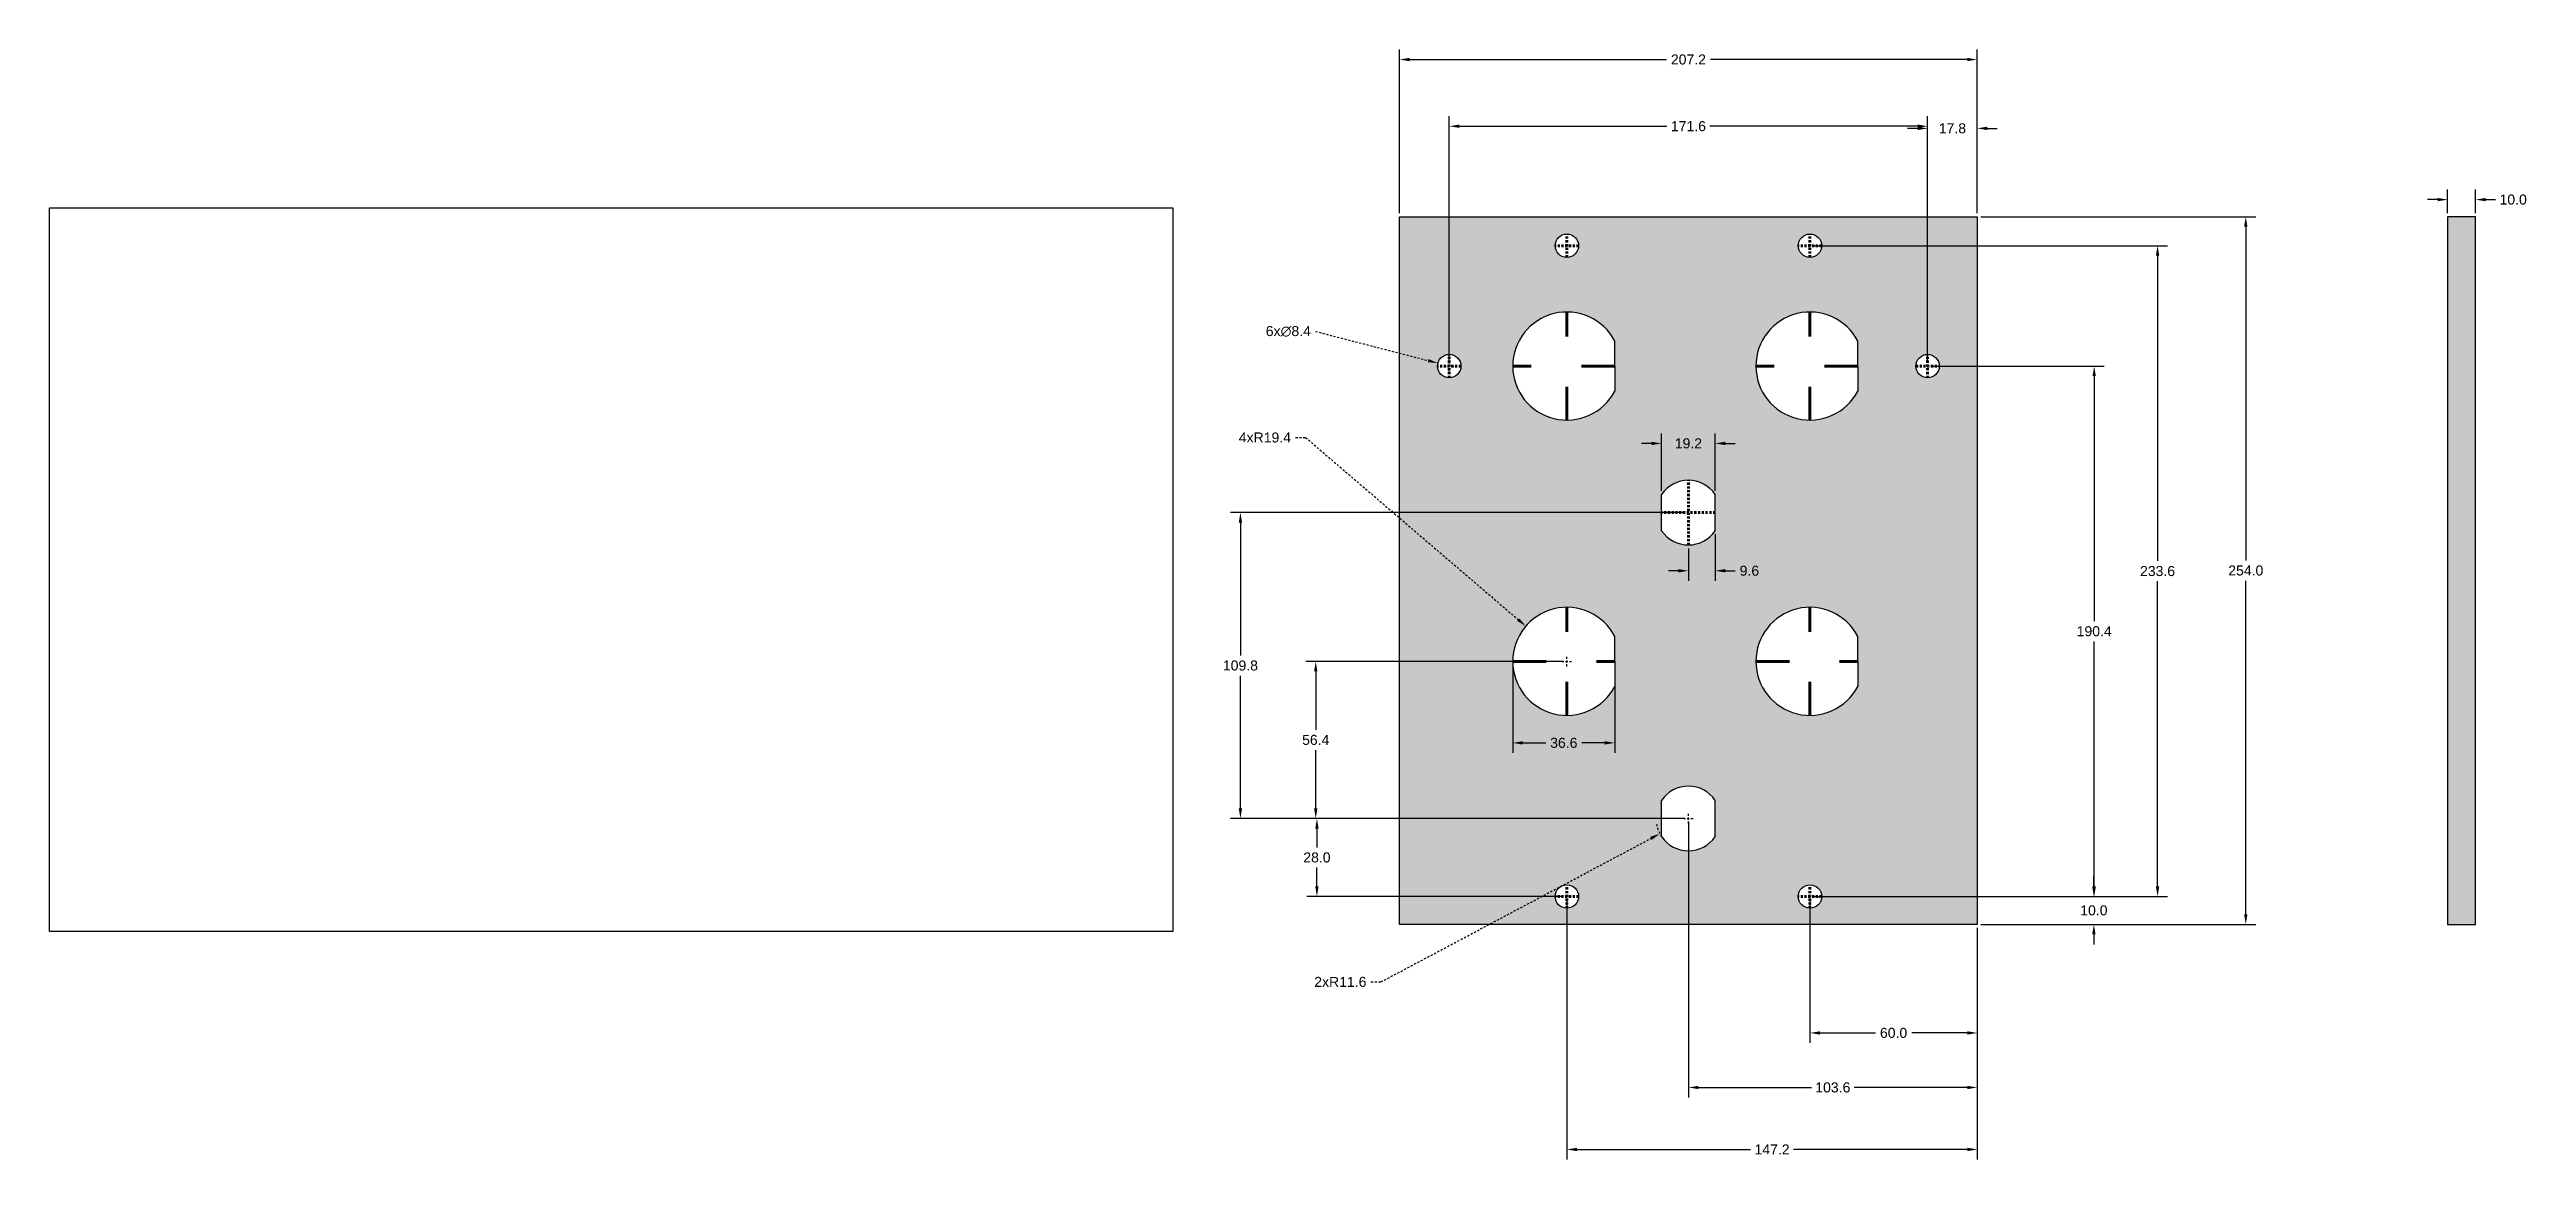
# Model space of a CAD drawing. Header units: millimetres. Extents: x 242 to 1131, y 418 to 817.
import ezdxf

# ---------------------------------------------------------------- set-up
doc = ezdxf.new("R2010")
doc.units = ezdxf.units.MM
doc.linetypes.add('ACAD_ISO03W100', pattern=[30, 12, -18])
doc.linetypes.add('JIS_02_0.7', pattern=[1.35, 0.75, -0.6])
doc.styles.get("Standard").update_dxf_attribs({"font": 'arial.ttf'})
doc.dimstyles.get("Standard").update_dxf_attribs({"dimscale": 20, "dimtxt": 0.18, "dimasz": 0.18, "dimexe": 0.18, "dimexo": 0.0625, "dimgap": 0.09, "dimtad": 0, "dimtih": 1, "dimtoh": 1, "dimdec": 1, "dimzin": 0, "dimdsep": 46, "dimtxsty": 'Standard', "dimcen": 0.09, "dimadec": 0, "dimazin": 0, "dimtfac": 1, "dimtdec": 1, "dimtofl": 0, "dimtmove": 0, "dimatfit": 3, "dimfxl": 1, "dimtolj": 1, "dimtzin": 0, "dimarcsym": 0})
picture_1 = doc.add_image_def('image1.png', size_in_pixel=(1376, 887))

# ---------------------------------------------------------------- blocks, each defined once
blk = doc.blocks.new('*D2')
at = {"color": 0, "lineweight": -2, "transparency": 16777216}
for p, q in [((1102.32, 757.86), (1102.32, 766.36)), ((1112.32, 757.86), (1112.32, 766.36)), ((1098.72, 762.76), (1095.12, 762.76)), ((1115.92, 762.76), (1119.52, 762.76))]:
    blk.add_line(p, q, dxfattribs=at)
at = {"color": 0, "transparency": 16777216}
for points in [[(1098.72, 763.36), (1098.72, 762.16), (1102.32, 762.76)], [(1115.92, 763.36), (1115.92, 762.16), (1112.32, 762.76)]]:
    blk.add_solid(points, dxfattribs=at)
at = {"layer": 'Defpoints', "color": 0, "transparency": 16777216}
for p in [(1102.32, 756.61), (1112.32, 762.76), (1112.32, 756.61)]:
    blk.add_point(p, dxfattribs=at)
at = {"color": 0, "transparency": 16777216, "insert": (1125.82, 762.76), "char_height": 3.6, "attachment_point": 5}
blk.add_mtext('\\A1;10.0', dxfattribs=at)
blk = doc.blocks.new('*D3')
at = {"color": 0, "lineweight": -2, "transparency": 16777216}
for p, q in [((873.58, 511.36), (873.58, 460.03)), ((933.58, 501.36), (933.58, 460.03)), ((877.18, 463.63), (897.11, 463.63)), ((929.98, 463.63), (910.06, 463.63))]:
    blk.add_line(p, q, dxfattribs=at)
at = {"color": 0, "transparency": 16777216}
for points in [[(877.18, 464.23), (877.18, 463.03), (873.58, 463.63)], [(929.98, 464.23), (929.98, 463.03), (933.58, 463.63)]]:
    blk.add_solid(points, dxfattribs=at)
at = {"layer": 'Defpoints', "color": 0, "transparency": 16777216}
for p in [(873.58, 512.61), (933.58, 502.61), (933.58, 463.63)]:
    blk.add_point(p, dxfattribs=at)
at = {"color": 0, "transparency": 16777216, "insert": (903.58, 463.63), "char_height": 3.6, "attachment_point": 5}
blk.add_mtext('\\A1;60.0', dxfattribs=at)
blk = doc.blocks.new('*D4')
at = {"color": 0, "lineweight": -2, "transparency": 16777216}
for p, q in [((829.98, 539.36), (829.98, 440.46)), ((933.58, 501.36), (933.58, 440.46)), ((833.58, 444.06), (874.08, 444.06)), ((929.98, 444.06), (889.49, 444.06))]:
    blk.add_line(p, q, dxfattribs=at)
at = {"color": 0, "transparency": 16777216}
for points in [[(833.58, 444.66), (833.58, 443.46), (829.98, 444.06)], [(929.98, 444.66), (929.98, 443.46), (933.58, 444.06)]]:
    blk.add_solid(points, dxfattribs=at)
at = {"layer": 'Defpoints', "color": 0, "transparency": 16777216}
for p in [(829.98, 540.61), (933.58, 502.61), (933.58, 444.06)]:
    blk.add_point(p, dxfattribs=at)
at = {"color": 0, "transparency": 16777216, "insert": (881.78, 444.06), "char_height": 3.6, "attachment_point": 5}
blk.add_mtext('\\A1;103.6', dxfattribs=at)
blk = doc.blocks.new('*D5')
at = {"color": 0, "lineweight": -2, "transparency": 16777216}
for p, q in [((786.38, 511.36), (786.38, 418.21)), ((933.58, 501.36), (933.58, 418.21)), ((789.98, 421.81), (852.3, 421.81)), ((929.98, 421.81), (867.67, 421.81))]:
    blk.add_line(p, q, dxfattribs=at)
at = {"color": 0, "transparency": 16777216}
for points in [[(789.98, 422.41), (789.98, 421.21), (786.38, 421.81)], [(929.98, 422.41), (929.98, 421.21), (933.58, 421.81)]]:
    blk.add_solid(points, dxfattribs=at)
at = {"layer": 'Defpoints', "color": 0, "transparency": 16777216}
for p in [(786.38, 512.61), (933.58, 502.61), (933.58, 421.81)]:
    blk.add_point(p, dxfattribs=at)
at = {"color": 0, "transparency": 16777216, "insert": (859.98, 421.81), "char_height": 3.6, "attachment_point": 5}
blk.add_mtext('\\A1;147.2', dxfattribs=at)
blk = doc.blocks.new('*D6')
at = {"color": 0, "lineweight": -2, "transparency": 16777216}
for p, q in [((828.73, 540.61), (693.12, 540.61)), ((696.72, 537.01), (696.72, 530.25)), ((696.72, 516.21), (696.72, 522.97)), ((785.13, 512.61), (693.12, 512.61))]:
    blk.add_line(p, q, dxfattribs=at)
at = {"color": 0, "transparency": 16777216}
for points in [[(696.12, 537.01), (697.32, 537.01), (696.72, 540.61)], [(696.12, 516.21), (697.32, 516.21), (696.72, 512.61)]]:
    blk.add_solid(points, dxfattribs=at)
at = {"layer": 'Defpoints', "color": 0, "transparency": 16777216}
for p in [(696.72, 540.61), (829.98, 540.61), (786.38, 512.61)]:
    blk.add_point(p, dxfattribs=at)
at = {"color": 0, "transparency": 16777216, "insert": (696.72, 526.61), "char_height": 3.6, "attachment_point": 5}
blk.add_mtext('\\A1;28.0', dxfattribs=at)
blk = doc.blocks.new('*D8')
at = {"color": 0, "lineweight": -2, "transparency": 16777216}
for p, q in [((785.13, 597.01), (692.7, 597.01)), ((696.3, 593.41), (696.3, 572.45)), ((696.3, 544.21), (696.3, 565.17)), ((828.73, 540.61), (692.7, 540.61))]:
    blk.add_line(p, q, dxfattribs=at)
at = {"color": 0, "transparency": 16777216}
for points in [[(695.7, 593.41), (696.9, 593.41), (696.3, 597.01)], [(695.7, 544.21), (696.9, 544.21), (696.3, 540.61)]]:
    blk.add_solid(points, dxfattribs=at)
at = {"layer": 'Defpoints', "color": 0, "transparency": 16777216}
for p in [(696.3, 597.01), (786.38, 597.01), (829.98, 540.61)]:
    blk.add_point(p, dxfattribs=at)
at = {"color": 0, "transparency": 16777216, "insert": (696.3, 568.81), "char_height": 3.6, "attachment_point": 5}
blk.add_mtext('\\A1;56.4', dxfattribs=at)
blk = doc.blocks.new('*D9')
at = {"color": 0, "lineweight": -2, "transparency": 16777216}
for p, q in [((828.73, 650.41), (665.68, 650.41)), ((669.28, 646.81), (669.28, 599.15)), ((669.28, 544.21), (669.28, 591.87)), ((828.73, 540.61), (665.68, 540.61))]:
    blk.add_line(p, q, dxfattribs=at)
at = {"color": 0, "transparency": 16777216}
for points in [[(668.68, 646.81), (669.88, 646.81), (669.28, 650.41)], [(668.68, 544.21), (669.88, 544.21), (669.28, 540.61)]]:
    blk.add_solid(points, dxfattribs=at)
at = {"layer": 'Defpoints', "color": 0, "transparency": 16777216}
for p in [(669.28, 650.41), (829.98, 650.41), (829.98, 540.61)]:
    blk.add_point(p, dxfattribs=at)
at = {"color": 0, "transparency": 16777216, "insert": (669.28, 595.51), "char_height": 3.6, "attachment_point": 5}
blk.add_mtext('\\A1;109.8', dxfattribs=at)
blk = doc.blocks.new('*D10')
at = {"color": 0, "lineweight": -2, "transparency": 16777216}
for p, q in [((975.42, 516.21), (975.42, 519.81)), ((874.83, 512.61), (979.02, 512.61)), ((934.83, 502.61), (979.02, 502.61)), ((975.42, 499.01), (975.42, 495.41))]:
    blk.add_line(p, q, dxfattribs=at)
at = {"color": 0, "transparency": 16777216}
for points in [[(974.82, 516.21), (976.02, 516.21), (975.42, 512.61)], [(974.82, 499.01), (976.02, 499.01), (975.42, 502.61)]]:
    blk.add_solid(points, dxfattribs=at)
at = {"layer": 'Defpoints', "color": 0, "transparency": 16777216}
for p in [(873.58, 512.61), (933.58, 502.61), (975.42, 502.61)]:
    blk.add_point(p, dxfattribs=at)
at = {"color": 0, "transparency": 16777216, "insert": (975.42, 507.61), "char_height": 3.6, "attachment_point": 5}
blk.add_mtext('\\A1;10.0', dxfattribs=at)
blk = doc.blocks.new('*D11')
at = {"color": 0, "lineweight": -2, "transparency": 16777216}
for p, q in [((917.03, 703.01), (979.13, 703.01)), ((975.53, 699.41), (975.53, 611.45)), ((975.53, 516.21), (975.53, 604.17)), ((874.83, 512.61), (979.13, 512.61))]:
    blk.add_line(p, q, dxfattribs=at)
at = {"color": 0, "transparency": 16777216}
for points in [[(974.93, 699.41), (976.13, 699.41), (975.53, 703.01)], [(974.93, 516.21), (976.13, 516.21), (975.53, 512.61)]]:
    blk.add_solid(points, dxfattribs=at)
at = {"layer": 'Defpoints', "color": 0, "transparency": 16777216}
for p in [(915.78, 703.01), (975.53, 703.01), (873.58, 512.61)]:
    blk.add_point(p, dxfattribs=at)
at = {"color": 0, "transparency": 16777216, "insert": (975.53, 607.81), "char_height": 3.6, "attachment_point": 5}
blk.add_mtext('\\A1;190.4', dxfattribs=at)
blk = doc.blocks.new('*D12')
at = {"color": 0, "lineweight": -2, "transparency": 16777216}
for p, q in [((874.83, 746.21), (1001.86, 746.21)), ((998.26, 742.61), (998.26, 633.05)), ((998.26, 516.21), (998.26, 625.77)), ((874.83, 512.61), (1001.86, 512.61))]:
    blk.add_line(p, q, dxfattribs=at)
at = {"color": 0, "transparency": 16777216}
for points in [[(997.66, 742.61), (998.86, 742.61), (998.26, 746.21)], [(997.66, 516.21), (998.86, 516.21), (998.26, 512.61)]]:
    blk.add_solid(points, dxfattribs=at)
at = {"layer": 'Defpoints', "color": 0, "transparency": 16777216}
for p in [(873.58, 746.21), (873.58, 512.61), (998.26, 512.61)]:
    blk.add_point(p, dxfattribs=at)
at = {"color": 0, "transparency": 16777216, "insert": (998.26, 629.41), "char_height": 3.6, "attachment_point": 5}
blk.add_mtext('\\A1;233.6', dxfattribs=at)
blk = doc.blocks.new('*D13')
at = {"color": 0, "lineweight": -2, "transparency": 16777216}
for p, q in [((934.83, 756.61), (1033.51, 756.61)), ((1029.91, 753.01), (1029.91, 633.25)), ((1029.91, 506.21), (1029.91, 625.97)), ((934.83, 502.61), (1033.51, 502.61))]:
    blk.add_line(p, q, dxfattribs=at)
at = {"color": 0, "transparency": 16777216}
for points in [[(1029.31, 753.01), (1030.51, 753.01), (1029.91, 756.61)], [(1029.31, 506.21), (1030.51, 506.21), (1029.91, 502.61)]]:
    blk.add_solid(points, dxfattribs=at)
at = {"layer": 'Defpoints', "color": 0, "transparency": 16777216}
for p in [(933.58, 756.61), (1029.91, 756.61), (933.58, 502.61)]:
    blk.add_point(p, dxfattribs=at)
at = {"color": 0, "transparency": 16777216, "insert": (1029.91, 629.61), "char_height": 3.6, "attachment_point": 5}
blk.add_mtext('\\A1;254.0', dxfattribs=at)
blk = doc.blocks.new('*D14')
at = {"color": 0, "lineweight": -2, "transparency": 16777216}
for p, q in [((744.18, 704.26), (744.18, 792.7)), ((915.78, 704.26), (915.78, 792.7)), ((747.78, 789.1), (822.28, 789.1)), ((912.18, 789.1), (837.69, 789.1))]:
    blk.add_line(p, q, dxfattribs=at)
at = {"color": 0, "transparency": 16777216}
for points in [[(747.78, 789.7), (747.78, 788.5), (744.18, 789.1)], [(912.18, 789.7), (912.18, 788.5), (915.78, 789.1)]]:
    blk.add_solid(points, dxfattribs=at)
at = {"layer": 'Defpoints', "color": 0, "transparency": 16777216}
for p in [(915.78, 789.1), (744.18, 703.01), (915.78, 703.01)]:
    blk.add_point(p, dxfattribs=at)
at = {"color": 0, "transparency": 16777216, "insert": (829.98, 789.1), "char_height": 3.6, "attachment_point": 5}
blk.add_mtext('\\A1;171.6', dxfattribs=at)
blk = doc.blocks.new('*D15')
at = {"color": 0, "lineweight": -2, "transparency": 16777216}
for p, q in [((915.78, 704.26), (915.78, 791.93)), ((933.58, 757.86), (933.58, 791.93)), ((912.18, 788.33), (908.58, 788.33)), ((937.18, 788.33), (940.78, 788.33))]:
    blk.add_line(p, q, dxfattribs=at)
at = {"color": 0, "transparency": 16777216}
for points in [[(912.18, 788.93), (912.18, 787.73), (915.78, 788.33)], [(937.18, 788.93), (937.18, 787.73), (933.58, 788.33)]]:
    blk.add_solid(points, dxfattribs=at)
at = {"layer": 'Defpoints', "color": 0, "transparency": 16777216}
for p in [(933.58, 788.33), (933.58, 756.61), (915.78, 703.01)]:
    blk.add_point(p, dxfattribs=at)
at = {"color": 0, "transparency": 16777216, "insert": (924.68, 788.33), "char_height": 3.6, "attachment_point": 5}
blk.add_mtext('\\A1;17.8', dxfattribs=at)
blk = doc.blocks.new('*D16')
at = {"color": 0, "lineweight": -2, "transparency": 16777216}
for p, q in [((726.38, 757.86), (726.38, 816.64)), ((729.98, 813.04), (822.1, 813.04)), ((929.98, 813.04), (837.87, 813.04)), ((933.58, 757.86), (933.58, 816.64))]:
    blk.add_line(p, q, dxfattribs=at)
at = {"color": 0, "transparency": 16777216}
for points in [[(729.98, 813.64), (729.98, 812.44), (726.38, 813.04)], [(929.98, 813.64), (929.98, 812.44), (933.58, 813.04)]]:
    blk.add_solid(points, dxfattribs=at)
at = {"layer": 'Defpoints', "color": 0, "transparency": 16777216}
for p in [(726.38, 813.04), (726.38, 756.61), (933.58, 756.61)]:
    blk.add_point(p, dxfattribs=at)
at = {"color": 0, "transparency": 16777216, "insert": (829.98, 813.04), "char_height": 3.6, "attachment_point": 5}
blk.add_mtext('\\A1;207.2', dxfattribs=at)
blk = doc.blocks.new('*D17')
at = {"color": 0, "lineweight": -2, "transparency": 16777216}
for p, q in [((766.98, 595.76), (766.98, 564.15)), ((803.58, 595.76), (803.58, 564.15)), ((770.58, 567.75), (778.81, 567.75)), ((799.98, 567.75), (791.76, 567.75))]:
    blk.add_line(p, q, dxfattribs=at)
at = {"color": 0, "transparency": 16777216}
for points in [[(770.58, 568.35), (770.58, 567.15), (766.98, 567.75)], [(799.98, 568.35), (799.98, 567.15), (803.58, 567.75)]]:
    blk.add_solid(points, dxfattribs=at)
at = {"layer": 'Defpoints', "color": 0, "transparency": 16777216}
for p in [(766.98, 597.01), (803.58, 597.01), (803.58, 567.75)]:
    blk.add_point(p, dxfattribs=at)
at = {"color": 0, "transparency": 16777216, "insert": (785.28, 567.75), "char_height": 3.6, "attachment_point": 5}
blk.add_mtext('\\A1;36.6', dxfattribs=at)
blk = doc.blocks.new('*D18')
at = {"color": 0, "lineweight": -2, "transparency": 16777216}
for p, q in [((839.58, 642.65), (839.58, 625.93)), ((829.98, 637.56), (829.98, 625.93)), ((826.38, 629.53), (822.78, 629.53)), ((843.18, 629.53), (846.78, 629.53))]:
    blk.add_line(p, q, dxfattribs=at)
at = {"color": 0, "transparency": 16777216}
for points in [[(826.38, 630.13), (826.38, 628.93), (829.98, 629.53)], [(843.18, 630.13), (843.18, 628.93), (839.58, 629.53)]]:
    blk.add_solid(points, dxfattribs=at)
at = {"layer": 'Defpoints', "color": 0, "transparency": 16777216}
for p in [(839.58, 643.9), (829.98, 638.81), (839.58, 629.53)]:
    blk.add_point(p, dxfattribs=at)
at = {"color": 0, "transparency": 16777216, "insert": (851.86, 629.53), "char_height": 3.6, "attachment_point": 5}
blk.add_mtext('\\A1;9.6', dxfattribs=at)
blk = doc.blocks.new('*D19')
at = {"color": 0, "lineweight": -2, "transparency": 16777216}
for p, q in [((820.38, 658.17), (820.38, 678.84)), ((839.58, 658.17), (839.58, 678.84)), ((816.78, 675.24), (813.18, 675.24)), ((843.18, 675.24), (846.78, 675.24))]:
    blk.add_line(p, q, dxfattribs=at)
at = {"color": 0, "transparency": 16777216}
for points in [[(816.78, 675.84), (816.78, 674.64), (820.38, 675.24)], [(843.18, 675.84), (843.18, 674.64), (839.58, 675.24)]]:
    blk.add_solid(points, dxfattribs=at)
at = {"layer": 'Defpoints', "color": 0, "transparency": 16777216}
for p in [(839.58, 675.24), (820.38, 656.92), (839.58, 656.92)]:
    blk.add_point(p, dxfattribs=at)
at = {"color": 0, "transparency": 16777216, "insert": (829.98, 675.24), "char_height": 3.6, "attachment_point": 5}
blk.add_mtext('\\A1;19.2', dxfattribs=at)
blk = doc.blocks.new('*D20')
at = {"color": 0, "linetype": 'JIS_02_0.7', "lineweight": -2, "transparency": 16777216}
for p, q in [((829.98, 538.81), (829.98, 542.41)), ((719.7, 481.94), (816.57, 533.47)), ((828.18, 540.61), (831.78, 540.61)), ((716.1, 481.94), (719.7, 481.94))]:
    blk.add_line(p, q, dxfattribs=at)
blk.add_arc((829.98, 540.61), 11.6, 190.23026, 214.14842, dxfattribs=at)
at = {"color": 0, "linetype": 'JIS_02_0.7', "lineweight": 100, "transparency": 16777216}
blk.add_solid([(816.28, 534), (816.85, 532.94), (819.74, 535.16)], dxfattribs=at)
at = {"layer": 'Defpoints', "color": 0, "linetype": 'JIS_02_0.7', "lineweight": 100, "transparency": 16777216}
for p in [(819.74, 535.16), (829.98, 540.61)]:
    blk.add_point(p, dxfattribs=at)
at = {"color": 0, "linetype": 'JIS_02_0.7', "lineweight": 100, "transparency": 16777216, "insert": (705.12, 481.94), "char_height": 3.6, "attachment_point": 5}
blk.add_mtext('\\A1;2xR11.6', dxfattribs=at)
blk = doc.blocks.new('*D21')
at = {"color": 0, "linetype": 'JIS_02_0.7', "lineweight": -2, "transparency": 16777216}
for p, q in [((689.07, 677.35), (692.67, 677.35)), ((692.67, 677.35), (768.92, 611.98)), ((784.58, 597.01), (788.18, 597.01)), ((786.38, 595.21), (786.38, 598.81))]:
    blk.add_line(p, q, dxfattribs=at)
at = {"color": 0, "linetype": 'JIS_02_0.7', "lineweight": 100, "transparency": 16777216}
blk.add_solid([(769.31, 612.44), (768.53, 611.53), (771.66, 609.64)], dxfattribs=at)
at = {"layer": 'Defpoints', "color": 0, "linetype": 'JIS_02_0.7', "lineweight": 100, "transparency": 16777216}
for p in [(771.66, 609.64), (786.38, 597.01)]:
    blk.add_point(p, dxfattribs=at)
at = {"color": 0, "linetype": 'JIS_02_0.7', "lineweight": 100, "transparency": 16777216, "insert": (678.06, 677.35), "char_height": 3.6, "attachment_point": 5}
blk.add_mtext('\\A1;4xR19.4', dxfattribs=at)
blk = doc.blocks.new('*D22')
at = {"color": 0, "linetype": 'JIS_02_0.7', "lineweight": -2, "transparency": 16777216}
for p, q in [((696.16, 715.46), (736.63, 704.97)), ((742.38, 703.01), (745.98, 703.01)), ((744.18, 701.21), (744.18, 704.81))]:
    blk.add_line(p, q, dxfattribs=at)
at = {"color": 0, "linetype": 'JIS_02_0.7', "lineweight": 100, "transparency": 16777216}
blk.add_solid([(736.78, 705.55), (736.48, 704.39), (740.12, 704.06)], dxfattribs=at)
at = {"layer": 'Defpoints', "color": 0, "linetype": 'JIS_02_0.7', "lineweight": 100, "transparency": 16777216}
for p in [(740.12, 704.06), (748.25, 701.96)]:
    blk.add_point(p, dxfattribs=at)
at = {"color": 0, "linetype": 'JIS_02_0.7', "lineweight": 100, "transparency": 16777216, "insert": (686.47, 715.46), "char_height": 3.6, "attachment_point": 5}
blk.add_mtext('\\A1;6x∅8.4', dxfattribs=at)

msp = doc.modelspace()

# ---------------------------------------------------------------- hatches: boundary and pattern name
at = {"true_color": 0x2776bb}
h = msp.add_hatch(color=152, dxfattribs=at)
h.dxf.hatch_style = 1
h.paths.add_polyline_path([(933.58, 756.61), (726.38, 756.61), (726.38, 502.61), (933.58, 502.61)])
h.paths.add_polyline_path([(739.98, 703.01, -1), (748.38, 703.01, -1)], flags=16)
h.paths.add_polyline_path([(803.58, 711.98), (803.58, 703.01), (803.58, 694.04, -4.07877)], flags=16)
h.paths.add_polyline_path([(803.58, 605.98), (803.58, 597.01), (803.58, 588.04, -4.07877)], flags=16)
h.paths.add_polyline_path([(782.18, 746.21, -1), (790.58, 746.21, -1)], flags=16)
h.paths.add_polyline_path([(820.38, 656.92, -0.530049), (839.58, 656.92), (839.58, 643.9, -0.530049), (820.38, 643.9)], flags=16)
h.paths.add_polyline_path([(890.78, 711.98), (890.78, 703.01), (890.78, 694.04, -4.07877)], flags=16)
h.paths.add_polyline_path([(890.78, 605.98), (890.78, 597.01), (890.78, 588.04, -4.07877)], flags=16)
h.paths.add_polyline_path([(869.38, 746.21, -1), (877.78, 746.21, -1)], flags=16)
h.paths.add_polyline_path([(839.58, 547.12), (839.58, 534.1, -0.530049), (820.38, 534.1), (820.38, 547.12, -0.530049)], flags=16)
h.paths.add_polyline_path([(790.58, 512.61, -1), (782.18, 512.61, -1)], flags=16)
h.paths.add_polyline_path([(911.58, 703.01, -1), (919.98, 703.01, -1)], flags=16)
h.paths.add_polyline_path([(877.78, 512.61, -1), (869.38, 512.61, -1)], flags=16)
h.paths.add_polyline_path([(779.5, 564.01), (791.09, 564.01), (791.09, 571.43), (779.5, 571.43)], flags=24)
h.paths.add_polyline_path([(847.48, 625.79), (856.27, 625.79), (856.27, 633.21), (847.48, 633.21)], flags=24)
h.paths.add_polyline_path([(824.05, 671.5), (835.64, 671.5), (835.64, 678.92), (824.05, 678.92)], flags=24)
h = msp.add_hatch(color=152, dxfattribs=at)
h.dxf.hatch_style = 1
h.paths.add_polyline_path([(1112.32, 756.61), (1102.32, 756.61), (1102.32, 502.61), (1112.32, 502.61)])

# ---------------------------------------------------------------- linework, layer by layer
for p, q in [((726.38, 502.61), (726.38, 756.61)), ((726.38, 756.61), (933.58, 756.61)), ((933.58, 756.61), (933.58, 502.61)), ((803.58, 703.01), (803.58, 711.98)), ((890.78, 703.01), (890.78, 711.98)), ((803.58, 703.01), (803.58, 694.04)), ((890.78, 703.01), (890.78, 694.04)), ((820.38, 643.9), (820.38, 656.92)), ((839.58, 643.9), (839.58, 656.92)), ((803.58, 597.01), (803.58, 605.98)), ((890.78, 597.01), (890.78, 605.98)), ((803.58, 597.01), (803.58, 588.04)), ((890.78, 597.01), (890.78, 588.04)), ((820.38, 534.1), (820.38, 547.12)), ((839.58, 534.1), (839.58, 547.12)), ((933.58, 502.61), (726.38, 502.61))]:
    msp.add_line(p, q)
at = {"color": 52, "true_color": 0xc8c92d}
for p, q in [((1102.32, 756.61), (1102.32, 502.61)), ((1112.32, 756.61), (1102.32, 756.61)), ((1112.32, 502.61), (1112.32, 756.61)), ((1102.32, 502.61), (1112.32, 502.61))]:
    msp.add_line(p, q, dxfattribs=at)
at = {"color": 240, "linetype": 'JIS_02_0.7', "lineweight": 100, "true_color": 0xed1f24}
for p, q in [((786.38, 742.01), (786.38, 750.41)), ((873.58, 742.01), (873.58, 750.41)), ((790.58, 746.21), (782.18, 746.21)), ((877.78, 746.21), (869.38, 746.21)), ((748.38, 703.01), (739.98, 703.01)), ((744.18, 698.81), (744.18, 707.21)), ((911.58, 703.01), (919.98, 703.01)), ((915.78, 698.81), (915.78, 707.21)), ((829.98, 638.81), (829.98, 662.01)), ((839.58, 650.41), (820.38, 650.41)), ((786.38, 508.41), (786.38, 516.81)), ((873.58, 508.41), (873.58, 516.81)), ((790.58, 512.61), (782.18, 512.61)), ((877.78, 512.61), (869.38, 512.61))]:
    msp.add_line(p, q, dxfattribs=at)
at = {"color": 240, "linetype": 'ACAD_ISO03W100', "lineweight": 100, "true_color": 0xed1f24}
for p, q in [((786.38, 683.61), (786.38, 722.41)), ((873.58, 683.61), (873.58, 722.41)), ((803.58, 703.01), (766.98, 703.01)), ((890.78, 703.01), (854.18, 703.01)), ((786.38, 577.61), (786.38, 616.41)), ((873.58, 577.61), (873.58, 616.41)), ((766.98, 597.01), (803.58, 597.01)), ((854.18, 597.01), (890.78, 597.01))]:
    msp.add_line(p, q, dxfattribs=at)
for centre in [(786.38, 746.21), (873.58, 746.21), (744.18, 703.01), (915.78, 703.01), (786.38, 512.61), (873.58, 512.61)]:
    msp.add_circle(centre, 4.2)
for centre, radius, start, end in [((786.38, 703.01), 19.4, 27.55119, 332.44881), ((873.58, 703.01), 19.4, 27.55119, 332.44881), ((829.98, 650.41), 11.6, 34.14842, 145.85158), ((829.98, 650.41), 11.6, 214.14842, 325.85158), ((786.38, 597.01), 19.4, 27.55119, 332.44881), ((873.58, 597.01), 19.4, 27.55119, 332.44881), ((829.98, 540.61), 11.6, 34.14842, 145.85158), ((829.98, 540.61), 11.6, 214.14842, 325.85158)]:
    msp.add_arc(centre, radius, start, end)

# ---------------------------------------------------------------- dimensions: what is measured, and where the dimension line sits
for base, p1, p2, picture, middle in [((726.38, 813.04), (933.58, 756.61), (726.38, 756.61), '*D16', (829.98, 813.04)), ((915.78, 789.1), (744.18, 703.01), (915.78, 703.01), '*D14', (829.98, 789.1)), ((933.58, 788.33), (915.78, 703.01), (933.58, 756.61), '*D15', (924.68, 788.33)), ((1112.32, 762.76), (1102.32, 756.61), (1112.32, 756.61), '*D2', (1125.82, 762.76)), ((839.58, 675.24), (820.38, 656.92), (839.58, 656.92), '*D19', (829.98, 675.24)), ((839.58, 629.53), (829.98, 638.81), (839.58, 643.9), '*D18', (851.86, 629.53)), ((803.58, 567.75), (766.98, 597.01), (803.58, 597.01), '*D17', (785.28, 567.75)), ((933.58, 444.06), (829.98, 540.61), (933.58, 502.61), '*D4', (881.78, 444.06)), ((933.58, 421.81), (786.38, 512.61), (933.58, 502.61), '*D5', (859.98, 421.81)), ((933.58, 463.63), (873.58, 512.61), (933.58, 502.61), '*D3', (903.58, 463.63))]:
    dim = msp.add_linear_dim(base=base, p1=p1, p2=p2, dimstyle='Standard')
    dim.commit()
    dim.dimension.update_dxf_attribs({"geometry": picture, "text_midpoint": middle})
for base, p1, p2, picture, middle in [((1029.91, 756.61), (933.58, 502.61), (933.58, 756.61), '*D13', (1029.91, 629.61)), ((998.26, 512.61), (873.58, 746.21), (873.58, 512.61), '*D12', (998.26, 629.41)), ((975.53, 703.01), (873.58, 512.61), (915.78, 703.01), '*D11', (975.53, 607.81)), ((669.28, 650.41), (829.98, 540.61), (829.98, 650.41), '*D9', (669.28, 595.51)), ((696.3, 597.01), (829.98, 540.61), (786.38, 597.01), '*D8', (696.3, 568.81)), ((696.72, 540.61), (786.38, 512.61), (829.98, 540.61), '*D6', (696.72, 526.61)), ((975.42, 502.61), (873.58, 512.61), (933.58, 502.61), '*D10', (975.42, 507.61))]:
    dim = msp.add_linear_dim(base=base, p1=p1, p2=p2, angle=90, dimstyle='Standard')
    dim.commit()
    dim.dimension.update_dxf_attribs({"geometry": picture, "text_midpoint": middle})
at = {"linetype": 'JIS_02_0.7', "lineweight": 100}
dim = msp.add_diameter_dim_2p(p1=(748.25, 701.96), p2=(740.12, 704.06), text='6x<>', dimstyle='Standard', dxfattribs=at)
dim.commit()
dim.dimension.update_dxf_attribs({"geometry": '*D22', "text_midpoint": (696.16, 715.46), "dimtype": 163})
for center, mpoint, text, picture, middle in [((786.38, 597.01), (771.66, 609.64), '4x<>', '*D21', (678.06, 677.35)), ((829.98, 540.61), (819.74, 535.16), '2x<>', '*D20', (705.12, 481.94))]:
    dim = msp.add_radius_dim(center=center, mpoint=mpoint, text=text, dimstyle='Standard', dxfattribs=at)
    dim.commit()
    dim.dimension.update_dxf_attribs({"geometry": picture, "text_midpoint": middle, "dimtype": 164})

# ---------------------------------------------------------------- pictures from other files: only their frames are drawn
image = msp.add_image(picture_1, insert=(242.1, 500), size_in_units=(402.95, 259.75))
image.dxf.flags = 7

doc.saveas('drawing.dxf')
